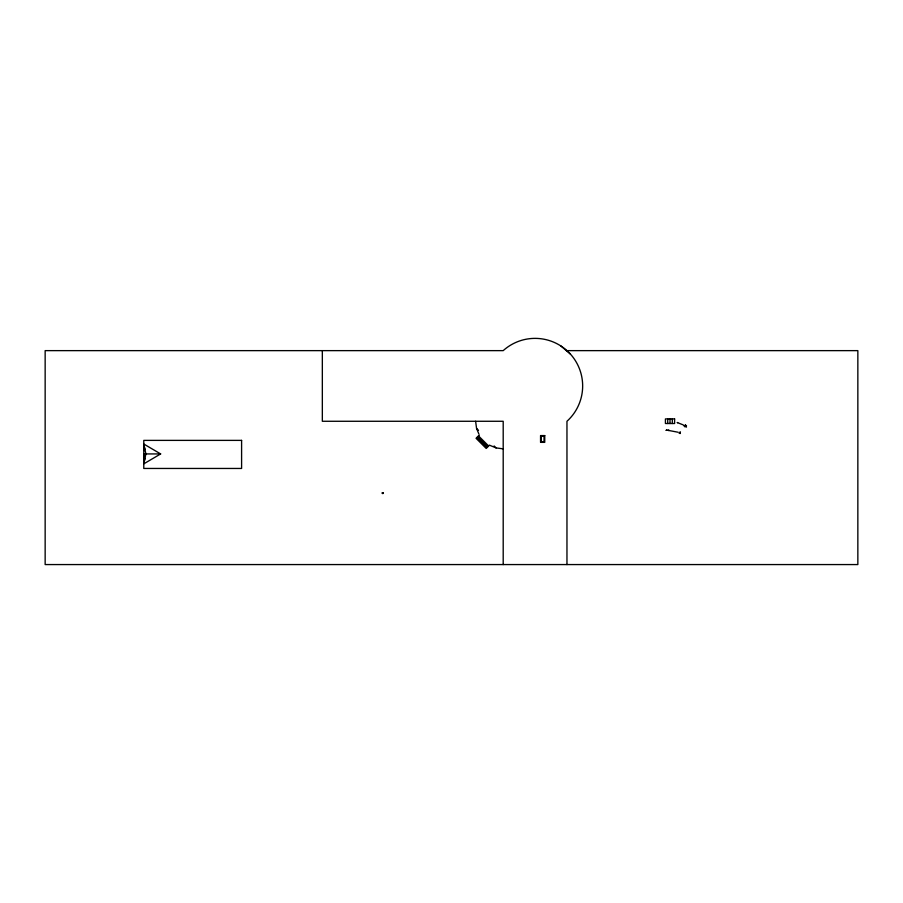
<?xml version="1.0" encoding="UTF-8"?>
<svg xmlns="http://www.w3.org/2000/svg" width="903" height="903" viewBox="0 0 903 903"><rect width="100%" height="100%" fill="white"/><g stroke="black" fill="none" stroke-linecap="round" stroke-linejoin="round"><path stroke-width="1.35" d="M677.543 422.514L677.645 422.739M683.774 425.764L686.483 427.096M145.891 453.927L143.78 463.849L160.644 453.927L143.78 444.016L145.891 453.927A2.799 2.799 0 0 0 144.254 457.29A7.766 7.766 0 0 1 144.446 460.699L144.311 461.365M685.49 424.591L685.614 426.114M144.841 448.972L144.254 450.574A9.222 9.222 0 0 0 144.311 446.488M668.83 430.11L668.175 430.359L668.965 430.505M479.312 435.054L476.062 438.305L486.153 448.407L489.403 445.156L496.063 447.911L503.197 448.847M679.406 432.718C681.968 432.74 678.413 432.323 680.433 431.894M684.7 426.78L685.219 426.397M566.362 350.635L857.85 350.635L857.85 564.567L45.15 564.567L45.15 350.635L503.197 350.635A47.577 47.577 0 0 1 570.391 354.066A47.577 47.577 0 0 1 566.96 421.272L566.96 564.567M143.78 453.927L160.644 453.927M382.296 493.196L383.256 493.196M684.406 425.415L686.54 425.923M679.18 433.338L680.388 433.474M668.175 430.359L678.176 432.255M683.266 424.907L677.171 422.525M560.944 346.018L570.391 354.066M475.621 421.272L476.558 428.406L478.511 430.359M494.11 445.958L496.063 447.911M478.5 435.867L488.591 445.969M477.687 436.68L487.778 446.782M476.874 437.492L486.965 447.595M476.558 428.406L478.85 433.948M144.841 458.893L144.254 457.29M672.317 418.913L672.317 423.507M670.015 418.913L670.015 423.507M667.723 418.913L667.723 423.507M503.197 564.567L503.197 421.272L322.337 421.272L322.337 350.635M383.267 492.598L383.267 493.185M382.974 492.835L382.974 493.569M382.59 492.835L382.59 493.569M382.285 492.598L382.285 493.185M674.609 418.913L665.421 418.913L665.421 423.507L674.609 423.507L674.609 418.913M666.956 429.952L666.188 430.336L666.956 429.952M544.746 435.585L540.558 435.585L540.558 442.357L544.746 442.357L544.746 435.585M544.035 436.296L541.269 436.296L541.269 441.646L544.035 441.646L544.035 436.296M241.598 440.382L143.78 440.382L143.78 468.454L241.598 468.454L241.598 440.382"/></g></svg>
